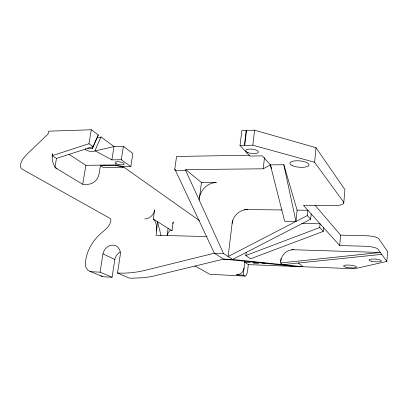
<?xml version="1.0" encoding="UTF-8"?>
<svg xmlns="http://www.w3.org/2000/svg" width="408" height="408" viewBox="0 0 408 408"><rect width="100%" height="100%" fill="white"/><g stroke="black" fill="none" stroke-linecap="round" stroke-linejoin="round"><path stroke-width="0.61" d="M249.691 261.37L248.452 261.319L250.022 262.395L244.734 262.191L248.345 264.624L354.496 268.76L386.871 261.431L387.6 251.578L378.777 238.777A10.899 2.621 4.3 0 0 366.002 235.748L340.603 235.151L315.027 205.224M386.871 261.431L377.976 249.222A10.929 2.484 4.4 0 0 365.155 246.269L339.691 245.534L340.603 235.151M343.765 202.898L344.877 190.235A13.321 4.014 4.5 0 0 344.587 189.164L316.006 147.696L254.577 130.198L241.822 130.591L240.016 145.498L249.869 156.055L262.293 155.846L270.346 164.888L271.585 168.499M246.177 252.419L245.82 255.495L250.532 258.794L323.284 231.397L323.626 227.73M323.284 231.397L319.724 227.526L320.076 223.798L301.762 223.467M339.691 245.534L303.491 205.418L333.448 205.678A13.372 3.81 4.7 0 0 343.465 201.878L314.578 162.251L316.006 147.696M120.355 251.94A9.751 8.313 -62.8 0 0 114.827 259.442L112.098 277.221L100.062 272.161L102.938 253.893A10.037 8.481 -62.6 0 1 113.031 245.111A10.037 8.481 -62.6 0 1 120.309 254.546L117.504 273.003L129.152 278.083L131.407 278.2L142.958 277.777L151.225 276.644L223.625 259.116L232.585 259.457L310.672 219.183L311.182 213.945M310.672 219.183L307.321 215.562L307.846 210.242L297.106 210.125L283.81 164.72L270.346 164.888L263.226 168.8L185.788 169.601L185.676 170.401L223.543 253.536L232.585 259.457L302.96 266.75L298.146 262.762M270.346 164.888L284.667 221.253L295.958 221.442L297.106 210.125M381.72 254.363L282.785 264.659L280.571 262.961L281.02 258.697M263.226 168.8L264.512 157.442M248.324 264.608L247.666 270.392A7.257 2.545 -87.6 0 1 244.443 275.92L243.234 275.165L236.431 274.854A7.262 6.63 -57.7 0 0 244.055 268.046M243.234 275.165L244.876 260.926M314.578 162.251L252.817 145.202L254.577 130.198M167.209 235.462L168.071 228.307M244.412 145.396L246.197 130.453M244.718 145.391L246.503 130.448M232.489 220.376L228.133 256.54L307.321 215.562M199.17 200.027L201.455 182.595L185.788 169.601M167.407 235.013A9.175 4.029 -89.7 0 1 171.977 230.744L173.191 221.937A9.088 7.854 -57.2 0 1 172.798 223.65M175.608 170.437L174.706 169.713L176.557 156.473L249.563 155.188M295.856 266.465L223.625 259.116L214.348 253.215L175.496 170.503L175.608 169.703L174.706 169.713M156.539 230.933A9.67 4.427 88.8 0 0 153.301 219.096L154.632 209.86A9.562 8.145 -57.2 0 1 144.764 218.953M68.978 154.326L85.884 165.316L115.892 164.914L123.344 166.699L130.835 166.607L132.84 153.5L123.389 146.334L114 146.559L94.85 150.996A4.876 1.494 10.6 0 1 89.051 151.118A4.876 1.494 10.6 0 1 85.532 148.691M100.062 272.161L91.978 271.774A9.374 7.844 -63.8 0 1 85.435 262.319C86.491 252.756 90.816 243.571 97.573 236.722C101.934 231.448 111.047 227.205 110.859 219.336L109.976 218.356L22.312 169.254L20.92 167.887C19.176 162.634 23.623 157.835 26.938 154.28L48.2 133.911L48.69 131.192L91.295 129.749L98.318 134.946L93.049 146.62L56.488 158.416L54.886 167.52L82.722 184.294L87.909 184.283A10.991 8.94 -57 0 0 99.124 173.747L100.439 165.643L103.153 167.469L123.262 167.224L123.344 166.699M100.439 165.643L115.811 165.439L115.892 164.914M130.835 166.607L121.298 159.732L123.389 146.334M111.884 159.885L114 146.559L100.98 136.92L94.962 150.71L111.884 159.885L121.298 159.732M104.254 165.592L104.341 165.072M57.1 168.851L55.478 167.459L54.085 165.393A11.684 6.717 86.7 0 1 52.188 156.769L52.469 153.755L52.127 155.698L88.959 143.738L91.295 129.749M82.722 184.294L85.884 165.316M87.7 148.114A4.876 1.494 10.6 0 1 91.351 148.558L92.259 148.823L93.049 146.62L88.959 143.738M100.98 136.92L100.863 137.221A4.86 1.581 10.8 0 1 97.527 137.797M92.259 148.823L98.318 134.946M245.82 255.495L319.724 227.526M280.571 262.961L380.353 252.486L291.807 249.681M240.016 145.498L252.817 145.202M175.496 170.503L185.676 170.401M201.455 182.595L216.352 182.544A16.381 14.392 -51.4 0 0 199.43 198.033M244.341 209.534L282.071 209.957M206.994 236.589L156.07 235.263L157.534 221.738L161.068 235.691M223.543 253.536L214.348 253.215L143.631 270.703C135.074 272.595 126.261 273.498 117.504 273.003M262.028 263.063L265.2 263.191M245.101 276.073L209.88 274.319L194.866 265.909M112.098 277.221L104.183 276.823A9.114 7.691 -64 0 1 100.847 275.731M115.811 165.439L123.262 167.224M89.944 271.366L102.194 276.415M102.938 253.893L114.827 259.442M52.127 155.698L56.488 158.416M153.301 219.096L171.977 230.744M123.002 166.551L199.461 220.621M283.81 164.72L295.958 221.442M232.121 223.416A14.724 13.275 -50.9 0 1 247.437 209.569M280.755 261.186A12.26 11.475 -49.4 0 1 293.648 249.742M116.29 163.736A4.646 1.387 9.8 0 0 124.001 164.358A4.646 1.387 9.8 0 0 118.514 161.741A4.646 1.387 9.8 0 0 116.29 163.736M247.886 152.577A6.38 2.183 6.5 0 0 258.289 152.403A6.38 2.183 6.5 0 0 250.038 149.058A6.38 2.183 6.5 0 0 247.886 152.577M292.674 165.755A9.603 3.182 5.2 0 0 308.683 165.623A9.603 3.182 5.2 0 0 296.973 160.762A9.603 3.182 5.2 0 0 292.674 165.755M371.622 261.273A6.263 1.336 4.4 0 0 381.449 261.028A6.263 1.336 4.4 0 0 372.621 259.034A6.263 1.336 4.4 0 0 371.622 261.273M346.448 267.317A6.584 1.346 4.9 0 0 356.618 267.118A6.584 1.346 4.9 0 0 347.147 265.042A6.584 1.346 4.9 0 0 346.448 267.317M253.919 263.038A2.892 0.576 6.4 0 0 258.631 263.226A2.892 0.576 6.4 0 0 254.898 262.16A2.892 0.576 6.4 0 0 253.919 263.038"/></g></svg>
